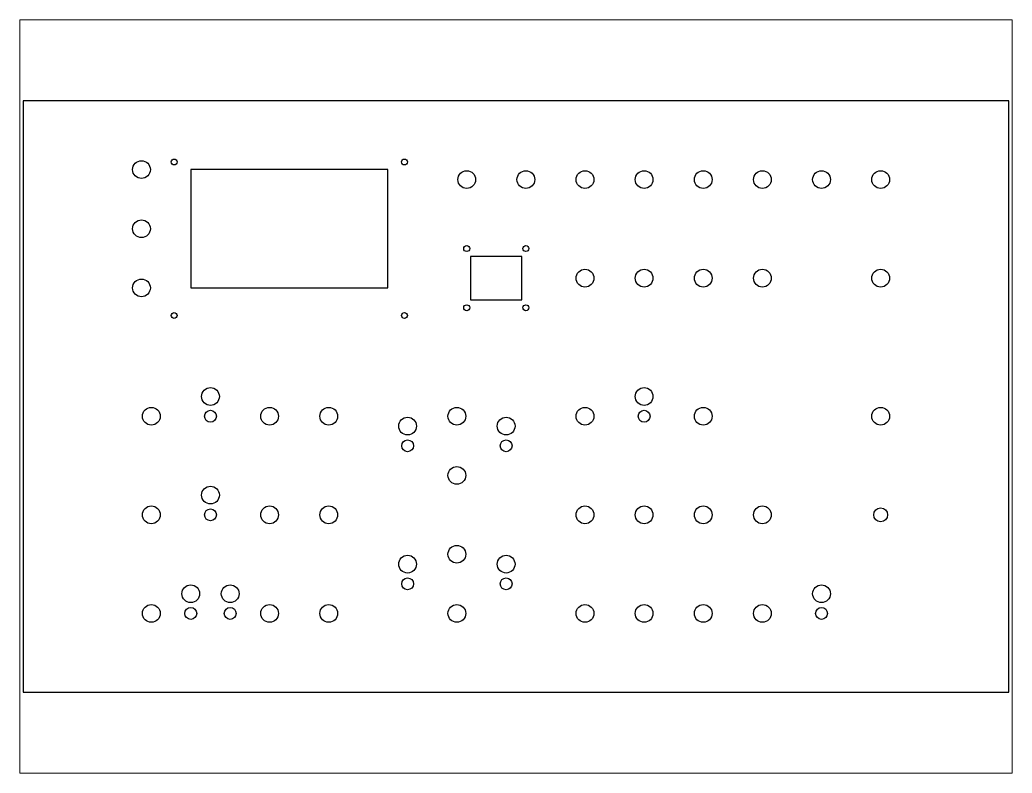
# Paper-space layout 'Layout1' of a CAD drawing. Header units: millimetres. Extents: x 26 to 231, y 20 to 176.
# The model-space entities are those that its viewports show. They can reach past a viewport. Long polylines and large blocks are cut down to what shows.
import ezdxf

# ---------------------------------------------------------------- set-up
doc = ezdxf.new("R2010")
doc.units = ezdxf.units.MM

msp = doc.modelspace()

# ---------------------------------------------------------------- linework, layer by layer
for points in [[(0, 0), (500, 0), (500, 300), (0, 300)], [(85, 205.08), (185, 205.08), (185, 265.08), (85, 265.08)], [(227, 199), (253, 199), (253, 221), (227, 221)]]:
    msp.add_lwpolyline(points, close=True)
for centre, radius in [((60, 265.08), 4.5), ((76.58, 268.92), 1.5), ((193.42, 268.92), 1.5), ((225, 260), 4.5), ((255, 260), 4.5), ((285, 260), 4.5), ((315, 260), 4.5), ((345, 260), 4.5), ((375, 260), 4.5), ((405, 260), 4.5), ((435, 260), 4.5), ((60, 235.08), 4.5), ((225, 225), 1.5), ((255, 225), 1.5), ((285, 210), 4.5), ((315, 210), 4.5), ((345, 210), 4.5), ((375, 210), 4.5), ((435, 210), 4.5), ((60, 205.08), 4.5), ((225, 195), 1.5), ((255, 195), 1.5), ((76.58, 191.08), 1.5), ((193.42, 191.08), 1.5), ((95, 150), 4.5), ((315, 150), 4.5), ((65, 140), 4.5), ((95, 140), 3), ((125, 140), 4.5), ((155, 140), 4.5), ((220, 140), 4.5), ((285, 140), 4.5), ((315, 140), 3), ((345, 140), 4.5), ((435, 140), 4.5), ((195, 135), 4.5), ((245, 135), 4.5), ((195, 125), 3), ((245, 125), 3), ((220, 110), 4.5), ((95, 100), 4.5), ((65, 90), 4.5), ((95, 90), 3), ((125, 90), 4.5), ((155, 90), 4.5), ((285, 90), 4.5), ((315, 90), 4.5), ((345, 90), 4.5), ((375, 90), 4.5), ((435, 90), 3.5), ((220, 70), 4.5), ((195, 65), 4.5), ((245, 65), 4.5), ((195, 55), 3), ((245, 55), 3), ((85, 50), 4.5), ((105, 50), 4.5), ((405, 50), 4.5), ((65, 40), 4.5), ((85, 40), 3), ((105, 40), 3), ((125, 40), 4.5), ((155, 40), 4.5), ((220, 40), 4.5), ((285, 40), 4.5), ((315, 40), 4.5), ((345, 40), 4.5), ((375, 40), 4.5), ((405, 40), 3)]:
    msp.add_circle(centre, radius)

psp = doc.layouts.get("Layout1")

# ---------------------------------------------------------------- viewports
at = {"layer": '0'}
psp.add_viewport(center=(128.5, 97.5), size=(205.6, 156), view_center_point=(250, 150), view_height=381.9786, dxfattribs=at)

doc.saveas('drawing.dxf')
